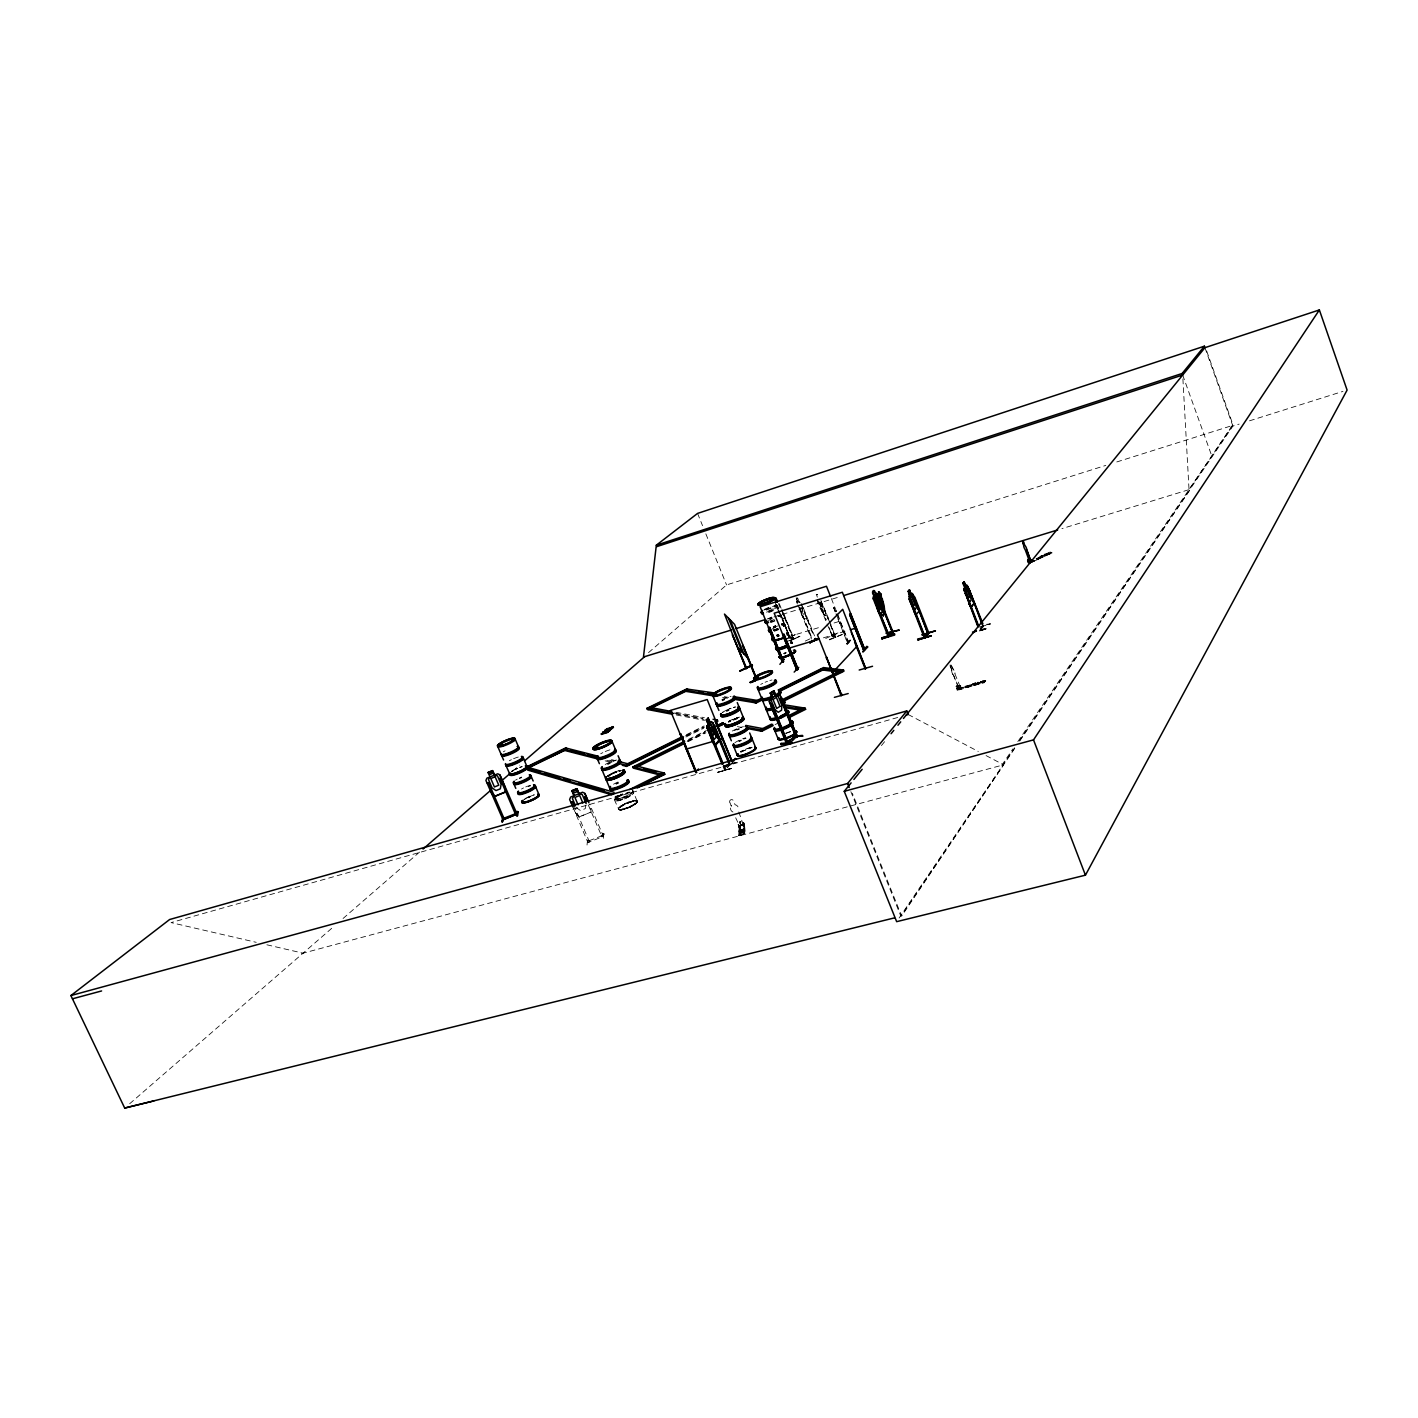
<?xml version="1.0" encoding="UTF-8"?>
<svg xmlns="http://www.w3.org/2000/svg" width="1418" height="1418" viewBox="0 0 1418 1418"><rect width="100%" height="100%" fill="white"/><g stroke="black" fill="none" stroke-linecap="round" stroke-linejoin="round"><path stroke-width="0.75" stroke-dasharray="5 3.75" d="M587.034 845.004L587.566 839.562M956.654 685.833L958.444 686.206L956.033 686.347M575.265 812.709L579.093 816.928L591.04 812.106L590.544 806.541M589.321 841.849C590.65 841.158 585.829 840.785 588.7 840.395M589.197 840.714L601.25 836M781.548 616.369L792.201 642.886M614.331 799.646L618.727 809.359M740.161 822.015L740.745 823.184L740.072 822.103M784.934 624.594L781.495 624.469A8.685 1.631 -21.9 0 1 783.321 626.118M958.214 685.532C959.277 685.142 959.312 689.449 958.32 688.953M579.093 816.928L591.04 812.071M1050.047 552.577L1047.725 552.985M1051.5 552.471L1049.94 551.957M631.843 801.56L622.36 805.211L618.478 809.377M637.391 801.968L636.735 800.656L631.684 801.223M797.696 603.253L796.083 597.722M740.852 822.351L740.09 823.167M740.426 822.156L740.285 823.309M986.467 628.741L978.473 631.347M957.079 685.833L956.902 686.702M958.32 688.581L985.74 680.658L984.376 682.466L957.132 690.424L956.53 688.014L957.079 689.396L985.545 680.551M956.583 685.993L957.699 688.829M585.847 805.335L585.262 808.632L580.511 810.564L576.293 807.64M957.168 690.105L984.641 682.111M957.646 689.804L958.55 688.031L985.528 680.906M731.493 768.432L717.473 772.473L731.511 768.538M717.455 772.42L731.812 768.201L717.792 772.19M956.654 686.418L957.469 686.472M742.872 829.654L740.32 830.204L742.624 829.477M739.682 826.517C741.774 829.317 740.639 845.27 740.533 826.215M744.273 833.624C739.132 835.273 748.917 817.849 739.168 826.694L738.104 824.496L739.15 825.808M738.92 835.716L745.354 833.199L744.379 824.195L738.601 826.924L738.92 835.716L740.834 834.989M744.503 833.536L743.635 822.351L743.847 824.939M972.252 684.238L974.662 683.706L972.287 684.309M980.122 630.585C982.621 625.994 985.138 627.128 982.284 625.196M730.483 764.355L725.041 770.134L725.13 768.077M723.003 766.287L724.545 770.258L729.951 764.444M724.474 770.258L724.527 768.255M821.04 600.771L835.61 637.338L829.636 621.119M831.604 634.909L832.685 635.884L829.424 627.926M831.71 636.026L835.574 637.32M740.072 822.121L740.444 823.131L740.639 821.961M960.181 686.702L954.846 673.674A3.687 1.312 73.9 0 0 952.612 668.676L951.017 664.652M986.077 755.581L1003.59 764.816L901.653 916.099L852.324 793.282M899.136 918.013L1014.632 747.782M1019.595 740.462L1232.898 426.074L1239.137 424.106M1014.739 748.385L900.909 916.294L850.871 791.669M1019.684 741.1L1190.446 489.21L1061.94 528.63M1001.728 765.33L1012.877 748.899M1017.84 741.596L1232.667 425.418L1116.338 462.091M782.896 623.796L785.076 624.93L783.463 626.65A8.721 1.631 -21.9 0 0 781.602 624.789M784.881 624.664L783.392 626.136A8.721 1.631 -21.9 0 0 781.442 624.416M985.475 680.374L984.145 682.749L957.097 689.892M982.603 680.8C979.537 685.745 982.958 679.08 985.35 680.02M978.03 682.111L976.736 684.309L978.03 682.111L980.76 681.331L979.484 683.529L980.76 681.331M618.496 809.359L622.059 809.749A10.139 2.304 -23 0 1 624.629 804.431A10.139 2.304 -23 0 1 637.249 802.109A10.121 2.304 -23 0 1 622.112 809.678A10.086 2.304 -23 0 1 624.647 804.414A10.086 2.304 -23 0 1 637.214 802.092A10.086 2.304 -23 0 1 622.13 809.678A10.121 2.304 -23 0 1 624.629 804.396A10.121 2.304 -23 0 1 637.231 802.074L633.527 805.247L624.133 809.235M975.584 682.802C971.685 687.978 979.005 680.232 972.854 683.582L971.56 685.78L972.854 683.582M956.423 688.155L959.259 687.234L959.826 689.113L961.28 687.251L960.606 685.532L959.809 688.616M958.373 685.621L956.104 686.578M957.079 689.396L961.032 687.056M1041.716 556.476L1042.638 555.572M1042.797 555.891C1036.912 556.919 1047.565 555.005 1041.681 556.051M1042.655 555.732C1037.551 555.909 1043.524 557.948 1039.837 556.583M979.856 630.319L983.188 626.153M980.476 628.121L982.497 625.639M979.962 629.22L982.958 625.498M881.429 745.584L885.559 740.497M847.202 644.18L851.42 639.66L847.308 644.251L846.333 643.737L850.818 639.943M848.141 641.007L847.184 641.149M846.422 643.772L850.552 639.199M724.722 768.538C725.236 762.919 732.805 766.535 728.817 763.558M729.508 763.894L723.889 768.84M728.958 763.806L723.588 765.95M729.526 763.363L730.11 765.029L734.187 760.456M734.613 760.562L730.11 765.029M835.167 611.885L833.749 607.808L834.883 607.453L836.301 611.548M834.741 607.613L833.607 607.95M738.902 826.57L739.824 826.481M743.192 822.511L744.149 833.695L744.751 832.933L739.008 834.741L740.019 835.291L739.948 825.932M743.688 833.589L743.316 824.602M601.126 835.592C605.61 833.873 598.626 835.556 602.012 836.939L588.275 804.892M957.611 685.621L958.302 687.836M648.522 652.635L726.548 584.925L1105.792 465.405M129.694 1103.718L333.07 927.142M343.067 918.474L421.376 850.481M513.015 770.931L519.679 765.135M723.499 765.773L725.307 769.956M792.591 637.887L793.513 637.728M779.262 603.625L793.531 639.199L789.33 638.224L789.347 637.072M602.632 834.812L603.253 836.443L602.473 835.042M620.588 806.381L624.523 804.059A10.139 2.304 -23 0 1 637.107 801.737A10.139 2.304 -23 0 1 621.953 809.341A10.139 2.304 -23 0 1 624.469 804.059M616.688 772.03A10.103 2.18 -23 0 0 607.967 776.355L611.902 774.122M793.07 639.093L781.407 609.917M725.165 769.602L723.978 765.631M525.564 798.618L523.862 799.699A9.447 1.985 -23.4 0 1 534.249 794.931M740.728 751.948L752.036 747.516M730.447 720.628L728.356 721.744A10.015 2.145 -22.3 0 1 739.664 717.313M730.607 721.035L728.515 722.152A9.961 2.145 -22.3 0 1 737.714 718.288L732.964 720.007M611.707 773.696L607.755 776.018A10.156 2.18 -23 0 1 616.546 771.64L614.1 772.597M617.752 795.48L618.248 796.668L624.186 793.708M618.248 796.668L629.149 792.024M775.097 724.598L780.822 721.727M622.715 793.814L618.762 795.782L619.258 796.969M688.634 739.292L706.412 730.5M687.695 740.497L705.473 731.688M687.127 741.419L704.906 732.61M688.173 741.632L705.951 732.822M686.454 734.666L704.09 725.945M685.514 735.853L703.168 727.133M686.915 735.8L704.551 727.079M685.975 736.988L703.629 728.249M787.557 641.237L799.947 636.416L789.755 640.954M789.72 640.776L799.699 636.239M811.433 637.586L811.539 637.568M805.282 641.06L810.458 638.614M805.672 614.987L806.753 619.099L805.725 615.022M785.342 639.199L795.25 634.626L785.377 639.802M587.406 840.909L588.08 842.558L603.412 836.336L589.693 804.325M783.534 614.632L784.828 618.514L781.478 617.716M780.148 615.093L781.637 617.787L779.634 613.639M801.347 614.136L803.563 618.283L799.149 608.606M1044.038 554.668C1048.895 555.572 1040.564 554.917 1046.254 553.658L1048.132 554.225L1046.254 553.658M1036.186 558.798L1050.401 552.311L1036.133 558.958M1036.718 559.064L1051.713 552.222M1037.551 559.171L1052.103 552.878L1030.212 562.928L1052.067 552.896M796.987 603.111L796.916 601.604L797.129 603.058M527.62 797.554L529.853 796.508M775.433 626.49L773.43 627.447A8.721 1.631 -21.9 0 1 775.416 626.437A8.685 1.631 -21.9 0 0 773.413 627.341M837.949 632.924L825.719 638.454M829.37 639.412L842.239 634.484L841.76 633.74M829.565 639.872L842.257 634.52M828.839 619.117L822.05 603.306M825.347 612.115C828.449 623.831 816.219 603.288 817.282 599.637M816.36 594.302L817.335 597.155M817.424 594.745L816.219 594.355L817.583 594.816M818.806 603.589L822.475 604.812M589.48 841.991L574.184 805.903M983.418 626.419L982.851 625.072M603.04 833.323L603.43 838.392L604.245 833.802L603.04 833.323L603.43 838.392M775.947 629.734L778.092 628.901A8.685 1.631 -21.9 0 1 773.891 630.372L775.947 629.734A8.721 1.631 -21.9 0 1 773.891 630.407M778.234 629.273L774.015 630.78M732.769 719.529L739.7 717.295M614.278 773.023L616.741 772.066M740.639 825.311L739.345 822.121L741.047 821.465L742.323 824.656M739.363 822.21L741.047 821.554M743.635 822.351L744.432 825.081L738.902 827.226L738.53 824.337M744.06 823.911L738.548 826.145L743.936 823.645M775.291 602.827L790.003 637.923M587.513 841.069L587.921 842.576L572.766 806.594M832.206 635.76L836.088 637.054M847.84 641.131L848.638 642.283L837.045 612.895M735.215 718.607L737.644 717.88M1249.506 420.827L1342.952 391.386M767.546 618.922L771.782 617.61M773.909 616.972L837.435 597.474M788.497 636.753L821.642 626.738M834.085 622.981L840.307 621.102M793.531 638.898L781.832 609.722M823.415 637.834L848.194 630.39M986.184 624.363L990.384 623.991L982.55 626.295M978.845 627.146L990.349 623.76M980.352 629.734L986.556 628.759L978.455 631.311M980.352 629.822L986.254 628.085M980.547 630.336L986.325 629.007M951.212 665.06L952.807 668.605A3.687 1.312 73.9 0 1 955.058 673.603L954.846 673.674M950.078 665.822L951.832 669.828A3.687 1.312 73.9 0 0 953.676 675.34L958.887 687.943M950.22 666.265L951.832 669.828M951.638 669.881A3.687 1.312 73.9 0 0 953.481 675.393L953.676 675.34M960.606 685.532L957.682 686.241M958.284 688.935L985.74 680.622M723.304 766.305L737.573 762.015L723.34 766.128M729.915 764.905L728.781 763.628M897.7 717.49L171.064 922.604L256.233 942.332M301.626 953.57L1003.59 764.816M624.15 809.253L622.041 809.731A10.121 2.304 -23 0 1 624.647 804.431A10.121 2.304 -23 0 1 637.231 802.109A10.086 2.304 -23 0 1 622.148 809.713A10.086 2.304 -23 0 1 624.647 804.449A10.086 2.304 -23 0 1 637.231 802.145A10.139 2.304 -23 0 1 622.112 809.713A10.121 2.304 -23 0 0 637.231 802.109M782.896 623.814L781.336 624.08A8.721 1.631 -21.9 0 1 783.215 625.799M848.779 642.106L847.521 642.496L836.088 613.71M789.879 637.94L793.991 638.933L782.204 609.811M740.019 835.291L739.008 826.534L739.044 835.681M835.397 637.373L828.856 621.19M1051.819 552.524L1050.667 552.666M724.314 696.663L728.657 697.372M722.595 697.39L729.1 698.471M676.102 712.332L704.338 717.65M674.383 713.006L702.619 718.341M675.872 713.91L704.055 719.263M676.315 714.991L704.516 720.379M737.413 726.619L741.632 727.434M796.774 601.675L800.231 602.42M803.421 618.213L806.895 619.028M781.513 617.84L784.686 618.585M266.885 944.796L303.08 953.18M789.897 637.214L793.141 638.029L789.489 637.409M611.459 759.623L615.749 760.704M609.793 760.172L614.083 761.271M606.815 760.296L613.232 761.945M605.149 760.863L611.566 762.512M826.659 615.908L823.876 614.916L821.908 610.768M832.295 635.034L835.273 636.097L831.852 635.229M908.211 714.512L978.296 751.469M766.482 612.151A8.827 1.578 -21.9 0 0 777.525 606.018L777.826 607.259M575.424 812.603L579.147 816.679M777.418 605.911L777.383 605.876A8.827 1.578 -21.9 0 0 764.231 610.112M781.105 615.199L781.584 616.458M800.78 610.981L804.13 614.738L801.968 607.702M618.443 796.047A10.263 2.304 -23 0 0 615.82 800.39A10.263 2.304 -23 0 0 628.121 796.437A10.263 2.304 -23 0 0 632.836 791.439A10.121 2.269 -23 0 0 632.8 790.712L637.267 801.454M821.04 607.702L824.106 611.637L820.278 600.683M632.818 790.765L632.818 790.836A10.103 2.251 -23 0 1 632.712 791.386M735.676 817.761L739.345 825.489M620.428 794.151L620.924 795.338M953.481 675.393L958.674 688.014M729.791 802.269L731.387 806.186L729.791 802.269A1.985 1.914 -3.7 0 1 730.908 799.77A1.985 1.914 -3.7 0 1 733.478 800.833L735.073 804.75A3.97 3.829 -3.9 0 1 738.14 809.979L738.14 810.05M697.567 513.405L702.548 525.67M705.845 533.842L726.548 584.925M788.887 636.948L790.305 638.047L780.875 614.809M799.238 607.117L811.858 638.827M797.855 604.901L811.433 639.022M778.429 603.572L779.953 607.383M777.259 605.061L778.783 608.854M776.585 604.919L778.127 609.191M778.943 610.857L789.844 638.26M819.32 602.047L822.777 608.287L820.437 602.42M819.125 602.047L826.269 619.967M818.718 601.852L825.914 619.843M829.087 627.819L832.206 636.115L827.066 624.026M817.477 599.654L826.286 622.041M803.457 608.18L814.535 635.92M801.276 603.855L814.109 636.115M801.152 603.926L813.719 636.026M797.625 597.953L799.291 602.225L797.483 598.006M801.259 607.542L802.801 611.424L801.489 611.123L799.929 607.259M796.207 597.669L797.979 601.959M799.628 607.365L812.248 638.915M831.356 598.556L836.443 611.388M837.081 613.515L848.46 642.336L847.361 642.655L835.946 613.852M833.749 607.808L835.308 611.743M820.898 600.824L828.077 619.205M1182.683 375.026L1212.071 456.756M1206.665 350.99L1232.916 424.531L1189.028 489.653L1182.807 377.223M1204.928 347.676L1232.898 426.074M738.831 811.982L743.014 824.053M950.432 666.212L950.113 664.847M744.379 824.195L744.893 833.128M739.345 825.418L739.647 835.45M760.704 684.433A9.997 2.056 -22.1 0 1 762.778 683.334M765.082 682.271A9.997 2.056 -22.1 0 1 767.51 681.331M769.85 680.551A9.997 2.056 -22.1 0 1 771.995 680.002M785.749 733.266A9.908 2.251 -22.1 0 1 790.482 731.564M785.838 733.478A9.979 2.269 -22.1 0 1 790.606 731.759M728.32 721.478A9.944 2.127 -22.3 0 1 739.522 717.083M721.886 699.641A9.997 2.056 -22.3 0 1 731.068 696.327M726.654 711.446A10.156 2.145 -22.3 0 1 729.012 710.365M726.441 710.897A10.156 2.127 -22.3 0 1 728.799 709.815M722.294 700.811A10.156 2.092 -22.3 0 1 724.669 699.73M722.081 700.262A10.156 2.092 -22.3 0 1 724.438 699.18M740.905 752.267A9.961 2.269 -22.3 0 1 750.016 748.385M751.877 747.304A9.908 2.251 -22.3 0 0 740.692 751.682A9.944 2.251 -22.3 0 1 751.894 747.304M737.059 730.004A10.139 2.216 -22.3 0 1 739.505 729.047M734.879 742.748A9.961 2.216 -22.3 0 1 745.691 737.768M738.813 741.135A10.121 2.251 -22.3 0 1 741.171 740.054M743.617 739.097A10.121 2.251 -22.3 0 1 745.992 738.317M734.471 730.554A10.139 2.216 -22.3 0 1 741.649 727.735M732.22 731.068A9.979 2.18 -22.3 0 1 743.457 726.654M733.088 720.309A10.015 2.145 -22.3 0 1 737.856 718.607M739.044 741.685A10.121 2.269 -22.3 0 1 741.384 740.604M732.929 812.018A3.97 3.829 -3.9 0 1 731.369 806.115M783.108 625.604A8.685 1.631 -21.9 0 0 781.212 623.902A8.668 1.613 -21.9 0 1 783.091 625.586M775.221 625.923A8.685 1.631 -21.9 0 0 773.2 626.827A8.668 1.613 -21.9 0 1 777.312 625.09M766.234 609.651A8.827 1.595 -21.9 0 1 777.826 606.691A8.827 1.595 -21.9 0 1 766.677 612.629M766.5 610.201A8.703 1.56 -21.9 0 1 776.709 606.904A8.703 1.56 -21.9 0 1 774.972 609.775M773.164 610.697A8.703 1.56 -21.9 0 1 765.082 613.657M773.909 605.699A8.721 1.56 -21.9 0 1 776.337 606.922A8.721 1.56 -21.9 0 1 766.305 611.566M764.072 609.563A8.721 1.56 -21.9 0 1 772.048 606.213M778.305 616.6A8.703 1.595 -21.9 0 1 780.184 618.283M774.919 621.013A8.703 1.595 -21.9 0 1 770.718 622.537M768.467 620.464A8.703 1.595 -21.9 0 1 772.278 618.638M778.145 616.015A8.827 1.613 -21.9 0 1 780.06 617.716M774.707 620.481A8.827 1.613 -21.9 0 1 770.47 622.041M769.992 618.992A8.827 1.613 -21.9 0 1 772.048 618.071M777.95 615.536A8.827 1.613 -21.9 0 1 779.865 617.22M772.367 620.854A8.827 1.613 -21.9 0 1 770.275 621.545M769.814 618.514A8.827 1.613 -21.9 0 1 771.853 617.592M780.946 614.88A8.703 1.595 -21.9 0 1 779.546 616.706M774.281 619.436A8.703 1.595 -21.9 0 1 770.098 620.96M767.847 618.904A8.703 1.595 -21.9 0 1 771.658 617.078M777.95 628.546A8.721 1.631 -21.9 0 1 773.749 630.088M781.779 625.285A8.685 1.631 -21.9 0 1 783.675 627.004M778.411 629.734A8.685 1.631 -21.9 0 1 774.246 631.258M771.977 629.149A8.685 1.631 -21.9 0 1 775.77 627.305M783.888 653.344A8.632 1.702 -21.9 0 1 785.891 652.422M778.216 629.237A8.721 1.631 -21.9 0 1 774.033 630.762M773.554 627.713A8.721 1.631 -21.9 0 1 777.667 625.976M786.653 632.995A8.809 1.684 -21.9 0 1 787.025 635.051M776.94 636.239A8.809 1.684 -21.9 0 1 778.978 635.317M786.458 632.517A8.809 1.684 -21.9 0 1 786.83 634.573M776.745 635.76A8.809 1.684 -21.9 0 1 778.783 634.839M784.065 653.84A8.685 1.719 -21.9 0 1 786.068 652.918A8.65 1.719 -21.9 0 0 784.101 653.858A8.685 1.719 -21.9 0 1 786.086 652.954M790.393 642.301A8.809 1.719 -21.9 0 1 791.776 643.595M790.198 641.822A8.809 1.719 -21.9 0 1 791.581 643.116M790.517 642.903A8.685 1.702 -21.9 0 1 792.361 643.524M783.941 653.538A8.685 1.719 -21.9 0 1 785.962 652.617M607.95 776.337A10.121 2.18 -23 0 1 616.688 772.012M616.44 771.427A10.121 2.18 -23 0 0 607.702 775.752A10.086 2.162 -23 0 1 620.818 770.187A10.121 2.18 -23 0 0 618.762 770.665M605.202 764.479A10.139 2.127 -22.9 0 1 616.564 760.013M607.578 763.947A10.298 2.162 -22.9 0 1 614.827 761.094M600.683 753.773A10.156 2.092 -22.9 0 1 602.845 752.621M605.22 751.54A10.156 2.092 -22.9 0 1 612.08 749.307M607.808 764.497A10.298 2.18 -22.9 0 1 610.219 763.38M613.551 784.243A10.121 2.216 -23 0 1 618.071 781.992M618.78 796.668A10.121 2.269 -23 0 0 616.192 800.957A10.121 2.269 -23 0 0 628.316 797.058A10.121 2.269 -23 0 0 632.977 792.113A10.103 2.269 -23 0 1 626.791 797.82A10.103 2.269 -23 0 1 615.058 800.603A10.103 2.269 -23 0 1 623.3 794.417A10.121 2.269 -23 0 0 620.924 795.516M616.139 784.243A10.28 2.251 -23 0 1 618.549 783.126M615.908 783.693A10.28 2.251 -23 0 1 618.319 782.576M632.605 790.889A10.263 2.287 -23 0 1 627.873 795.888A10.263 2.287 -23 0 1 615.589 799.841A10.263 2.287 -23 0 1 618.213 795.498M608.109 776.763A10.156 2.18 -23 0 1 609.9 775.628M511.685 771.232A9.394 1.861 -23.3 0 1 522.019 766.535M519.998 767.439A9.465 1.879 -23.3 0 1 522.143 766.73M509.31 760.775A9.465 1.843 -23.2 0 1 511.366 759.711M513.6 758.701A9.465 1.843 -23.2 0 1 519.874 756.627M503.319 751.859A9.447 1.79 -23.2 0 1 505.056 750.831M525.529 798.387A9.377 1.967 -23.4 0 1 534.125 794.736M521.487 789.028A9.412 1.932 -23.3 0 1 523.526 787.947M525.741 786.937A9.412 1.932 -23.3 0 1 531.998 784.898M528.258 786.582A9.572 1.967 -23.3 0 1 530.438 785.873M515.514 780.184A9.43 1.897 -23.3 0 1 517.233 779.12M519.272 778.057A9.43 1.897 -23.3 0 1 521.487 777.046M519.467 778.624A9.572 1.932 -23.3 0 1 521.718 777.596M529.995 796.845A9.412 1.967 -23.4 0 0 527.78 797.855A9.394 1.967 -23.4 0 1 529.995 796.863M513.44 770.417L511.721 771.481A9.465 1.879 -23.3 0 1 513.458 770.399M517.73 768.326L515.496 769.354A9.465 1.879 -23.3 0 1 517.73 768.326M775.291 626.118L773.271 627.057A8.721 1.631 -21.9 0 1 775.291 626.118M744.432 828.484L739.026 831.019L744.432 828.484M744.468 829.388L739.062 831.923L744.468 829.388M744.485 830.168L739.079 832.721L744.485 830.168M744.539 831.072L739.115 833.607L744.539 831.072M744.556 831.657L739.132 834.209L744.556 831.657M620.995 770.382L618.904 770.878A10.156 2.18 -23 0 1 620.96 770.382M779.51 613.71L775.894 604.688L779.475 613.71M730.979 708.291A9.997 2.092 -22.3 0 0 722.471 712.474A10.015 2.109 -22.3 0 1 730.979 708.273M735.428 706.979A9.997 2.092 -22.3 0 0 733.319 707.511A10.015 2.109 -22.3 0 1 735.428 706.979M773.679 629.858A8.685 1.631 -21.9 0 0 777.862 628.334A8.668 1.613 -21.9 0 1 773.679 629.84M787.132 635.619A8.668 1.666 -21.9 0 0 786.76 633.598A8.685 1.666 -21.9 0 1 787.15 635.619M779.226 635.884A8.668 1.666 -21.9 0 0 777.206 636.788A8.685 1.666 -21.9 0 1 779.226 635.884M786.511 634.041A8.685 1.648 -21.9 0 0 787.274 631.985A8.668 1.648 -21.9 0 1 786.511 634.041M778.588 634.325A8.685 1.648 -21.9 0 0 776.585 635.229A8.668 1.648 -21.9 0 1 778.588 634.325M790.269 643.4A8.668 1.684 -21.9 0 0 790.996 641.308A8.685 1.684 -21.9 0 1 790.269 643.4M621.084 770.754A10.121 2.18 -23 0 0 619.01 771.25A10.103 2.18 -23 0 1 621.084 770.772M630.124 792.219A10.103 2.269 -23 0 0 625.728 793.477A10.121 2.269 -23 0 1 630.141 792.219M621.882 809.093A10.086 2.304 -23 0 0 636.966 801.507A10.086 2.304 -23 0 0 624.399 803.829A10.086 2.304 -23 0 0 621.882 809.093M620.783 798.104A10.103 2.251 -23 0 0 632.02 792.272A10.121 2.269 -23 0 1 620.783 798.121A10.121 2.269 -23 0 1 614.242 797.979A10.103 2.251 -23 0 0 620.783 798.104M616.263 796.03A10.103 2.251 -23 0 0 614.987 797.093A10.121 2.269 -23 0 1 616.245 796.03"/><path stroke-width="1.5" d="M502.256 821.057L501.866 822.032L502.858 817.193L502.663 821.713M502.486 821.642L502.982 817.92M794.169 672.097L798.759 667.329M1029.291 560.801L1025.179 549.67A3.12 0.993 65.5 0 1 1023.707 545.203L1022.732 540.683M1028.192 562.591L1027.642 560.784L1030 559.773L1030.443 561.244M584.89 797.04L586.29 796.331L584.89 797.04L586.591 801.028M1029.61 562.804L1034.006 560.89M1029.947 562.875L1029.255 561.032L1031.613 560.039L1032.18 561.528M1028.688 559.95L1029.468 559.383L1028.334 560.447M579.076 793.672L576.984 788.692L571.879 790.748L576.984 788.692M573.971 795.728L571.879 790.748M572.482 801.897L571.064 802.606L572.482 801.897L574.166 806.044M874.126 595.985L878.061 611.14C888.164 626.614 885.364 595.578 877.299 594.585L877.246 606.301L879.249 609.013L880.543 607.648L879.887 603.448L875.438 594.638M903.461 718.465L1204.928 347.676L1204.396 346.187L697.567 513.405L656.321 545.203L643.471 657.013L731.546 629.964M518.119 811.894L517.659 815.669L516.542 815.226M516.967 814.074L503.071 819.852L485.931 780.467L486.888 778.163L497.753 773.803L499.934 774.848L517.109 814.18C514.326 813.312 516.152 811.734 516.967 814.074L502.947 819.746M517.038 815.811L517.109 811.468M516.879 815.988L517.499 812.071M515.124 813.861L504.117 818.168M883.254 615.873L883.804 612.275M503.656 817.885C502.202 818.753 503.124 817.406 504.365 819.303L488.554 782.647L487.278 783.161M504.507 819.25L503.957 817.796M609.155 743.209L610.467 742.784L609.651 743.493M505.145 786.937L505.641 791.988L494.705 796.402L491.177 792.52M501.174 777.684L499.898 778.198L515.709 814.747L515.266 813.188M1028.653 560.234C1027.022 558.089 1030.195 564.807 1027.749 559.561M596.375 747.41L597.74 746.595M597.457 746.683L595.914 747.038M595.135 747.197L596.978 746.347L595.932 747.002M595.72 747.623L594.833 747.818L595.4 746.861M494.581 775.114L492.631 770.559L487.969 772.438L490.132 777.082L488.448 779.492L492.099 787.894L495.981 790.57L500.324 788.816L501.103 784.278L497.47 775.859L494.492 775.291L492.542 770.772L488.182 772.562M931.13 635.76L917.659 639.997L931.218 635.831L917.588 639.057M779.989 695.21L785.147 707.99L785.962 713.289C774.76 726.92 773.714 709.656 769.283 701.697L769.868 699.198L778.358 694.04L775.859 695.777L773.803 690.974M797.164 736.828C798.405 732.557 791.545 744.379 786.423 743.617L769.407 701.68L769.992 699.198M513.724 740.852L512.589 740.568M501.919 744.042L499.366 745.301L500.341 745.053M501.724 743.989L500.483 744.663M502.007 744.096L500.979 744.804M501.458 743.936L499.632 744.716L500.607 744.326M917.712 606.443L919.024 611.318L913.068 594.514L927.886 633.616L928.914 633.031M928.329 631.754C926.06 633.031 929.481 630.673 928.896 633.084L924.82 637.675L924.43 636.292L927.567 632.747M927.833 631.896C930.066 634.006 922.338 640.564 924.252 636.026M880.064 602.207L881.092 599.53L880.543 603.536L882.156 609.297M865.299 667.24L865.618 668.303M891.993 632.694L892.986 632.056L879.089 596.978L878.256 597.51L892.596 632.446M841.618 695.015L826.588 657.527L841.104 695.6M892.17 631.152C895.201 632.198 886.853 637.444 888.217 635.353M772.385 697.851L771.232 700.563L774.884 709.549L778.234 712.279L781.584 710.205L781.814 705.26L778.181 696.291L775.735 695.795M851.119 782.86L844.242 791.315L896.655 921.665L1085.444 875.172L1347.1 390.092L1319.36 309.939L1204.928 347.676M840.484 694.217L841.122 694.058M841.158 695.547L841.016 693.703M889.246 636.115L874.835 601.037L889.263 636.15M791.616 743.085L781.229 744.166M791.439 742.394L791.209 743.475L780.804 744.521L791.811 743.085M781.052 743.475L791.492 742.288M780.804 744.45L781.105 743.351M844.242 791.315L1033.509 739.877L1319.36 309.939M770.523 673.373L769.744 673.993L771.215 673.515M770.949 673.444L769.921 674.029M757.141 677.804L758.222 677.219M755.617 677.999L757.584 676.847L755.652 678.389M756.432 677.715L757.389 676.865M729.791 689.963L730.04 689.573M729.738 690.123L728.763 690.034M728.781 689.644L729.65 689.325L728.781 690.247M671.99 714.176L647.228 709.443L646.785 708.397L686.631 689.006L716.569 693.26L714.335 694.714L715.877 694.182M716.108 694.182L715.665 693.384M714.353 694.43L715.416 694.076M772.243 600.133L772.615 599.247M759.516 604.121L761.306 603.058M761.838 603.199L760.544 603.873M853.884 779.457L862.144 769.3M891.071 733.709L893.819 730.323M897.948 725.254L900.714 721.851M153.871 1100.935L124.695 1108.061L70.9 995.56L847.592 783.498L906.793 710.932L908.211 714.512L906.226 715.08M656.321 545.203L1182.133 373.483L1204.396 346.187M968.618 603.235L970.958 607.223L973.9 603.501L972.642 598.609L966.899 585.226L963.779 588.895M970.958 607.223L973.989 603.625L972.482 598.662M610.201 742.766L610.165 743.067M965.977 593.061L965.144 593.628L965.977 593.061L978.704 626.1M982.107 624.487L969.026 589.126L982.94 623.92M595.294 747.321L596.304 747.251M928.028 632.605L923.738 636.54M911.065 601.037L910.232 601.587L911.065 601.037L925.28 637.267L924.27 637.816L909.186 598.91M595.879 746.949L594.94 747.658L596.109 746.772M977.871 626.685L963.708 588.771C966.243 586.644 965.8 599.725 969.947 601.64L971.153 600.204L970.391 595.79L964.116 581.912M923.827 636.469L924.678 635.938M922.214 634.75L935.455 630.833L921.984 634.874M964.807 587.85L962.787 583.206L964.098 581.717L966.03 586.449M962.893 583.312L964.258 581.859M848.194 693.544L834.387 697.355M872.549 666.265L859.184 670.023M854.575 642L865.157 668.764M865.76 668.587L842.7 609.297L817.477 634.874L841.583 695.458L840.555 694.235L841.707 693.898M797.093 735.322L795.941 736.048M785.98 742.093L787.415 741.419L787.983 742.908L772.066 703.895L770.718 704.551L772.066 703.895M787.451 741.437L786.21 742.199M911.1 594.603L915.603 603.66L916.312 607.967L915.053 609.368C911.827 608.038 905.783 583.56 909.984 595.932L909.044 598.963L915.851 614.863L919.077 611.176M746.081 668.658L724.474 614.065L734.559 624.345L755.865 676.847M745.425 667.258L746.24 668.658L732.379 634.785L746.701 668.41M866.894 646.448L862.924 651.872L867.869 646.945L866.859 646.448L862.942 651.66M863.296 648.54C865.494 648.416 862.764 647.671 863.686 649.869M894.687 635.034L881.819 638.827L894.634 634.076L881.766 637.887L881.836 638.862M899.101 630.212L886.002 633.279L899.047 630M928.843 633.066L914.752 597.013L913.919 597.563L927.975 633.633M889.458 634.147L891.638 631.772M892.082 631.648L888.377 635.353M889.83 635.069L892.383 632.215M912.199 593.522L911.1 594.408M909.186 593.504L909.434 591.129L908.619 592.015M907.981 591.412L909.505 589.888L911.242 594.355L909.363 589.941M832.526 672.611L857.252 646.005M908.087 591.519L909.505 589.888M827.066 657.385L826.162 657.97M851.154 632.056L865.707 668.622M732.592 761.377L735.286 758.4L735.96 759.073M879.958 614.207L883.308 610.768L877.299 594.585L878.806 596.109L878.681 591.785L878.274 604.068L879.532 608.375L881.606 610.254L882.173 600.346L880.738 593.858L878.54 591.82M877.955 610.52L879.993 614.384L883.396 610.874L882.138 606.124M796.172 668.569L796.579 669.845L798.139 669.261L783.924 634.254L782.63 634.75L796.81 669.828L797.997 669.438L783.924 634.254M850.782 614.1L849.754 614.313L850.782 614.1L864.803 649.692L842.345 592.245L774.175 613.196L796.827 669.792M797.288 668.232L797.997 669.296M717.898 735.623L719.298 740.958L715.026 745.389L712.297 741.277L706.979 725.963L707.901 725.041L718.997 739.806L715.168 745.336L719.458 740.923L712.775 722.719L729.136 762.795M695.759 771.162L696.734 772.243M695.884 771.073L695.795 771.126M874.162 595.844L873.293 598.892L888.271 636.771L888.005 635.122M891.851 630.975L892.436 632.552L877.582 594.514L876.519 593.415L875.562 594.408M876.519 593.415L873.187 596.96L873.222 598.875M783.587 661.532L769.673 627.341L768.396 627.837L782.541 661.834M782.949 660.469L781.584 660.894L782.86 660.363M779.9 664.333L784.119 659.051L783.729 659.849M883.396 615.82L878.114 611.034L877.582 594.514M709.514 730.483L708.521 731.139L709.514 730.483L723.18 763.682M729.632 762.281L714.495 725.467L713.502 726.105L728.639 762.937M713.502 726.105L714.495 725.467M716.125 723.623L716.959 723.251L716.125 723.623L731.493 761.005M711.517 721.78L710.241 723.074L708.096 718.075L715.346 732.751L716.019 737.52L714.3 739.274L708.114 727.381C709.78 723.676 702.92 713.679 708.521 724.793L707.281 726.034L711.481 721.585L712.74 722.843M706.377 720.025L708.256 718.04M706.536 719.972L708.256 718.252M695.866 772.686L680.091 733.957M696.539 772.456L680.711 733.78L696.344 772.562M769.673 627.341L783.445 661.71M601.161 733.691L608.162 732.167L601.462 734.4L604.812 731.918L601.462 734.4M609.244 730.217L606.089 731.564L609.545 730.908M604.706 730.483L611.388 728.267L611.264 729.348L604.706 730.483L613.196 726.619L613.055 727.718L609.616 728.356L613.196 726.619M605.114 732.627L603.022 732.007L609.687 729.809M606.567 728.817L608.641 729.419L606.567 728.817L613.48 727.328M603.324 732.716L609.97 730.518M605.007 731.192L608.641 729.419M606.851 729.526L609.474 729.047M423.043 849.045L491.355 789.737M501.352 781.052L509.682 773.82L506.102 765.826M524.678 760.792L644.694 656.605M757.513 677.609L757.141 677.201M924.944 637.604L910.604 601.179M714.619 693.916L715.682 693.349M714.424 694.501L715.93 693.703M716.48 693.969L714.637 694.554M70.9 995.56L169.628 919.52L906.793 710.932M815.279 639.997L815.704 638.596M816.148 639.855L815.403 638.508M772.278 599.796L773.2 599.424M772.934 599.637L772.544 599.974M786.033 742.093L787.132 743.457L771.073 704.498M795.498 736.102L796.703 735.339M795.675 735.96L796.242 737.378M797.465 736.846L781.424 697.922L780.449 698.542L796.065 737.52M501.352 744.61L500.394 744.946M503.744 818.009L504.347 819.338M815.102 638.88L815.261 639.979M802.659 736.19L791.971 736.456L802.783 735.995M795.658 736.509L787.22 741.862L796.03 736.474M757.939 677.485L756.928 677.91M728.923 690.105L729.951 689.786M777.702 718.642L786.228 713.378L785.395 707.919M780.449 698.542L781.797 697.886M770.098 699.322L772.509 697.851L770.258 692.959L772.314 697.762M770.258 692.959L773.962 690.726L775.806 695.564M770.435 693.048L773.909 690.974M512.465 741.171L513.493 740.799M786.972 743.511L786.494 742.039M788 742.837L787.061 741.454M641.982 784.828L664.812 774.246L664.315 773.058L635.353 765.685L635.831 766.837L683.192 743.369M637.072 788.071L664.812 774.246M771.552 724.155L760.119 729.88L760.597 731.05M788.692 715.594L803.953 707.99L805.601 709.337L805.14 708.167L784.703 704.87M747.481 727.469L761.271 730.093L772.704 724.368M789.879 715.806L805.14 708.167M762.494 730.093L772.03 725.342M791.084 715.806L804.414 709.142M745.833 728.232L761.75 731.263L773.182 725.555M790.34 716.976L805.601 709.337M629.627 789.56L663.269 772.792L663.748 773.98M632.623 788.869L664.315 773.058M735.623 699.535L756.237 702.938L762.104 700.031M779.705 691.328L822.741 670.023L822.298 668.924L779.262 690.212M632.783 766.961L660.628 774.104L661.125 775.291L633.261 768.113L632.783 766.961L684.699 741.26M716.267 725.608L723.269 722.879L723.729 724.013L717.792 726.955M636.327 765.95L683.742 742.447M717.331 725.821L723.269 722.879M718.713 725.768L723.729 724.013M636.824 767.085L684.22 743.599M782.435 699.623L839.899 671.104L840.36 672.238L782.878 700.776M783.551 699.818L843.515 670.04L843.958 671.175L784.012 700.953M680.569 737.573L627.642 763.735L629.096 765.117L628.617 763.983L617.894 761.253M619.648 763.593L626.065 765.241L683.547 736.828M714.885 721.319L717.366 720.096L717.827 721.213L715.346 722.436M762.512 697.78L754.695 701.644L755.156 702.761L762.973 698.897M778.145 690.034L823.557 667.594L843.515 670.04M628.121 764.869L682.997 737.732M733 698.081L755.776 701.821L761.661 698.914M622.272 765.277L626.543 766.376L682.058 738.92M778.606 691.151L821.607 669.881L841.53 672.38L841.087 671.246L821.164 668.782L821.607 669.881M526.131 767.156L565.587 747.942L598.591 756.343M526.929 767.386L566.438 748.155L566.881 749.218L529.357 767.492M530.527 766.287L566.881 749.218M653.202 706.536L685.071 691.027M650.029 708.699L686.099 691.133M816.591 638.969L809.607 642.106L810.139 642.868M809.908 642.726L818.576 638.72L809.855 642.638M797.27 736.757L780.077 695.068L778.252 694.058L780.095 695.192M1026.809 549.918L1030.744 560.925L1026.809 549.918A3.12 0.993 65.5 0 0 1024.86 545.381L1022.732 540.825M1029.433 562.06L1028.475 559.561M1028.794 562.68L1033.935 560.73M777.206 602.083C771.693 591.306 780.538 603.926 775.947 601.799L774.352 597.527L776.089 601.746M1023.707 545.203L1022.591 541.658M1023.849 542.208L1023.14 541.233M596.783 747.321L595.117 747.676M752.32 664.918L739.877 671.015L752.32 664.936M750.14 682.253L755.741 679.878L750.157 682.288L755.174 680.959M750.37 682.802L755.971 680.427M742.5 645.474L755.422 677.042M518.137 811.929L517.021 811.486M505.464 791.847L494.705 796.367L491.319 792.449M731.812 760.722L716.32 723.428M502.646 818.452L503.23 819.781M759.818 603.82L760.597 603.767M783.144 661.834L782.665 660.558M656.889 546.586L1182.683 375.026L1182.133 373.483M735.782 628.67L765.436 619.56M843.799 595.525L1057.704 529.924M880.738 593.858L881.003 597.971L882.581 599.282M908.991 596.801L912.022 593.398L913.192 594.585M773.98 641.149L784.349 638.011M966.012 586.237L966.739 585.262L967.909 586.485L981.788 622.289M963.708 588.771L964.098 590.881M879.993 614.384L877.848 610.484M788.319 648.38L819.285 639.075M850.268 629.769L856.454 627.926M913.653 610.945L915.993 614.827M782.204 662.082L783.445 661.586M815.244 638.561L815.74 640.085L814.765 638.738M796.313 668.516L797.625 667.984M881.783 637.976L894.634 634.165M863.757 650.011L849.612 614.455L863.544 650.047L865.104 649.426M972.783 632.8L976.417 630.886M972.482 632.127L976.417 630.975M707.015 728.32L707.192 725.892L707.174 728.303L722.187 764.337M712.332 741.277L715.168 745.336M686.365 749.094L712.97 741.437M719.121 739.682L723.215 738.494M698.312 769.761L698.347 768.946M731.777 760.757L707.21 699.553L670.342 710.436L696.043 772.456M72.46 998.804L101.6 990.952M755.936 678.336L757.602 677.361M715.948 693.26L716.303 693.526M124.695 1108.061L894.457 917.889M774.529 714.619L777.844 718.412M791.935 736.474L802.446 735.393M609.616 728.356L611.388 728.267M609.917 729.065L611.672 728.976M606.089 731.564L607.861 731.475M603.022 732.007L604.812 731.918M606.39 732.273L608.162 732.167M733.23 696.557L757.141 700.421L757.602 701.538L753.242 700.829M1031.613 560.039L1031.932 561.209L1029.698 562.237L1027.642 560.784M1029.557 560.766L1030.904 560.854M698.879 691.966L703.222 692.675M707.582 693.384L711.925 694.093M795.87 707.759L800.142 708.451M713.467 694.891L685.266 690.282L685.692 691.328L713.91 695.972M784.349 706.465L801.4 709.248L801.879 710.418L786.937 707.954M671.76 711.517L650.047 707.44L650.472 708.486M713.024 719.28L717.366 720.096M745.797 725.413L762.689 728.586L763.168 729.756M667.86 711.765L672.203 712.58M646.785 708.397L673.71 713.502M774.228 597.581L775.699 597.935M774.813 598.467L775.362 599.814M571.17 750.317L584.039 753.596M588.328 754.695L594.78 756.343M643.807 768.875L655.772 771.924M598.254 758.116L564.027 749.324L564.47 750.388L598.715 759.215M614.083 792.308L527.39 767.156L527.851 768.219M529.96 768.84L540.542 771.924M544.778 773.164L559.578 777.472M563.815 778.695L570.16 780.556M578.615 783.02L603.997 790.411M527.071 768.964L613.533 794.257M527.531 770.027L611.92 794.807M878.611 592.033L880.667 593.929M876.377 593.451L877.547 594.603M739.877 671.015L752.479 665.467M738.193 647.831L748.651 659.069M878.717 597.421L877.99 596.872L879.639 602.721M968.795 603.111L970.94 607.028M499.81 774.937L504.985 786.972M515.071 738.813L518.492 746.843M523.49 758.47L526.929 766.464M531.378 776.887L533.168 780.999M535.649 786.795L539.053 794.754M497.612 746.169L501.05 754.199M501.777 755.865L503.585 760.013M514.007 784.243L515.798 788.373M586.148 803.669L582.231 794.488L578.987 793.867L576.878 788.94M582.816 802.872L579.678 795.516L574.928 797.43L578.048 804.786M572.128 790.854L574.219 795.835L572.376 798.458L575.495 805.814M573.014 807.019L569.611 799.522L570.674 797.022L582.568 792.237L584.925 793.389L588.931 802.818M565.587 747.942L566.03 749.005M584.783 793.477L587.974 801.01M597.492 759.215L599.406 763.664M602.047 769.939L605.663 778.553M606.018 779.386L609.651 787.965M626.065 765.241L626.543 766.376M611.814 740.834L615.447 749.466M618.088 755.741L619.95 760.225M648.132 709.62L647.707 708.575L687.57 689.166L687.996 690.212M709.035 730.625L722.684 764.196M686.631 689.006L687.056 690.052M712.775 695.582L716.303 704.161M717.047 705.951L718.891 710.4M729.508 736.35L731.351 740.763M733.886 746.967L737.36 755.493M722.187 722.684L722.666 723.818M737.271 702.601L739.079 707.05M739.824 708.823L743.316 717.384M749.679 732.964L751.469 737.395M752.214 739.168L755.688 747.676M742.943 645.279L755.67 676.652M730.075 619.772L743.989 654.07M758.098 689.573L761.714 698.489M762.459 700.262L765.915 708.84M766.252 709.674L769.726 718.235M774.795 730.642L778.234 739.186M728.338 618L742.199 652.138M755.776 701.821L756.237 702.938M761.271 730.093L761.75 731.263M780.804 698.489L796.544 737.413M771.711 703.931L787.522 742.943M847.592 783.498L849.222 787.593M782.364 661.922L760.137 606.78L826.481 586.272L830.558 596.517M823.557 667.594L824 668.711M864.555 667.453L865.14 668.853M875.58 594.585C875.048 586.697 869.908 591.944 874.268 595.95M965.498 593.22L978.349 626.543M1033.509 739.877L1085.444 875.172M883.13 601.409L883.662 612.31M775.043 679.701A10.015 2.056 -22.1 0 1 766.837 685.993A10.015 2.056 -22.1 0 1 757.868 686.454M779.74 690.956A10.139 2.145 -22.1 0 1 775.043 695.813M772.686 696.894A10.139 2.145 -22.1 0 1 763.841 699.482A10.139 2.145 -22.1 0 1 762.335 697.78M776.479 681.774A10.015 2.074 -22.1 0 1 766.358 688.262A10.015 2.074 -22.1 0 1 758.595 688.244M779.368 690.389A9.997 2.109 -22.1 0 1 774.742 695.174M772.402 696.238A9.997 2.109 -22.1 0 1 763.682 698.79A9.997 2.109 -22.1 0 1 762.21 697.124M778.801 692.179A9.997 2.109 -22.1 0 1 777.543 695.866M770.701 699.003A9.997 2.109 -22.1 0 1 762.37 699.712M783.445 700.527A9.979 2.145 -22.1 0 1 783.693 702.176M771.729 708.131A9.979 2.145 -22.1 0 1 766.34 707.227M778.659 691.488A10.139 2.145 -22.1 0 1 777.365 695.228M770.435 698.418A10.139 2.145 -22.1 0 1 761.998 699.127M775.416 680.268A10.156 2.092 -22.1 0 1 767.103 686.649A10.156 2.092 -22.1 0 1 758.01 687.11M783.711 701.112A10.015 2.145 -22.1 0 1 782.842 703.753M771.959 708.752A10.015 2.145 -22.1 0 1 766.535 707.848M774.334 680.817A10.156 2.092 -22.1 0 1 769.744 686.17A10.156 2.092 -22.1 0 1 757.655 688.439M783.569 700.74A10.015 2.145 -22.1 0 1 783.835 702.406M771.8 708.38A10.015 2.145 -22.1 0 1 766.394 707.476M787.344 710.117A9.997 2.18 -22.1 0 1 780.432 716.055M775.628 717.792A9.997 2.18 -22.1 0 1 770.204 716.834M792.006 721.301A10.121 2.251 -22.1 0 1 783.799 727.895A10.121 2.251 -22.1 0 1 774.653 728.108M788.071 711.907A9.979 2.198 -22.1 0 1 779.953 718.341A9.979 2.198 -22.1 0 1 770.931 718.625M790.34 720.716A9.979 2.233 -22.1 0 1 790.287 723.818A9.979 2.233 -22.1 0 1 778.5 728.834A9.979 2.233 -22.1 0 1 774.529 727.452M792.361 722.524A9.979 2.233 -22.1 0 1 785.483 728.533A9.979 2.233 -22.1 0 1 774.689 730.057M794.399 730.784A9.944 2.269 -22.1 0 1 794.364 733.921A9.944 2.269 -22.1 0 1 782.612 738.938A9.944 2.269 -22.1 0 1 778.624 737.52M792.219 721.851A10.121 2.269 -22.1 0 1 792.52 723.605M791.368 724.598A10.121 2.269 -22.1 0 1 779.28 729.969A10.121 2.269 -22.1 0 1 774.866 728.657M787.929 711.216A10.121 2.216 -22.1 0 1 788.213 712.935M787.061 713.928A10.121 2.216 -22.1 0 1 774.937 719.298A10.121 2.216 -22.1 0 1 770.559 718.04M787.717 710.666A10.121 2.216 -22.1 0 1 787.983 712.385M786.83 713.378A10.121 2.216 -22.1 0 1 778.234 717.668M775.841 718.447A10.121 2.216 -22.1 0 1 770.346 717.49M795.977 731.404A9.979 2.269 -22.1 0 1 787.894 737.963A9.979 2.269 -22.1 0 1 778.837 738.122M784.083 702.105A9.979 2.145 -22.1 0 1 783.197 704.746M772.367 709.727A9.979 2.145 -22.1 0 1 766.411 709.62M783.888 701.52A10.015 2.145 -22.1 0 1 783.002 704.161M772.119 709.16A10.015 2.145 -22.1 0 1 766.145 709.053M796.544 731.369A9.979 2.269 -22.1 0 1 786.529 738.051A9.979 2.269 -22.1 0 1 778.677 737.75M794.523 730.997A9.979 2.269 -22.1 0 1 795.817 731.032M734.063 696.061A10.015 2.056 -22.3 0 1 725.644 702.442A10.015 2.056 -22.3 0 1 716.888 702.796M737.537 707.263A10.156 2.127 -22.3 0 1 732.716 712.793A10.156 2.127 -22.3 0 1 720.787 714.938M733.549 697.833A10.015 2.074 -22.3 0 1 728.781 703.222A10.015 2.074 -22.3 0 1 717.029 705.384M739.15 708.521A10.015 2.109 -22.3 0 1 730.766 714.956A10.015 2.109 -22.3 0 1 722.01 715.239M742.536 716.852A9.979 2.145 -22.3 0 1 734.187 723.322A9.979 2.145 -22.3 0 1 725.431 723.552M737.75 707.812A10.156 2.145 -22.3 0 1 732.946 713.343A10.156 2.145 -22.3 0 1 721.018 715.487M734.435 696.61A10.156 2.092 -22.3 0 1 725.892 703.098A10.156 2.092 -22.3 0 1 717.029 703.452M733.407 697.16A10.156 2.092 -22.3 0 1 728.551 702.619A10.156 2.092 -22.3 0 1 716.639 704.817M742.819 717.437A10.015 2.145 -22.3 0 1 735.641 723.428A10.015 2.145 -22.3 0 1 725.041 724.988M742.66 717.065A10.015 2.145 -22.3 0 1 734.276 723.552A10.015 2.145 -22.3 0 1 725.484 723.8M745.212 726.388A9.997 2.18 -22.3 0 1 744.929 729.526A9.997 2.18 -22.3 0 1 733.106 734.559A9.997 2.18 -22.3 0 1 729.348 733.141M751.168 737.608A10.121 2.251 -22.3 0 1 742.748 744.273A10.121 2.251 -22.3 0 1 733.833 744.397M747.197 728.214A9.997 2.198 -22.3 0 1 738.867 734.737A9.997 2.198 -22.3 0 1 730.075 734.932M750.813 737.041A9.979 2.233 -22.3 0 1 742.5 743.617A9.979 2.233 -22.3 0 1 733.691 743.759M750.282 738.778A9.979 2.233 -22.3 0 1 745.62 744.397A9.979 2.233 -22.3 0 1 733.833 746.364M754.89 747.109A9.961 2.269 -22.3 0 1 746.63 753.72A9.961 2.269 -22.3 0 1 737.839 753.791M751.398 738.14A10.121 2.269 -22.3 0 1 742.979 744.822A10.121 2.269 -22.3 0 1 734.045 744.946M747.056 727.54A10.139 2.216 -22.3 0 1 738.601 734.152A10.139 2.216 -22.3 0 1 729.703 734.347M746.843 726.991A10.139 2.216 -22.3 0 1 738.388 733.602A10.139 2.216 -22.3 0 1 729.472 733.797M755.174 747.694A9.997 2.269 -22.3 0 1 746.878 754.341A9.997 2.269 -22.3 0 1 738.051 754.411M741.72 717.809A10.015 2.145 -22.3 0 1 737.005 723.322A10.015 2.145 -22.3 0 1 725.218 725.396M755.014 747.321A9.997 2.269 -22.3 0 1 746.719 753.968A9.997 2.269 -22.3 0 1 737.892 754.039M762.919 612.363A8.703 1.56 -21.9 0 1 762.636 610.431M768.379 622.059A8.827 1.613 -21.9 0 1 766.518 620.357M768.574 622.555A8.827 1.613 -21.9 0 1 766.713 620.836M763.54 613.941A8.685 1.56 -21.9 0 1 762.264 612.771M766.695 621.758A8.685 1.595 -21.9 0 1 765.401 620.57M767.333 623.335A8.685 1.595 -21.9 0 1 766.039 622.13M763.221 613.462A8.827 1.595 -21.9 0 1 761.927 612.275M763.026 612.966A8.827 1.578 -21.9 0 1 761.732 611.796M769.159 629.929A8.703 1.631 -21.9 0 0 770.47 631.152A8.703 1.631 -21.9 0 1 769.176 629.964A8.668 1.613 -21.9 0 0 770.506 631.17M787.309 645.793A8.809 1.719 -21.9 0 1 778.305 648.93A8.809 1.719 -21.9 0 1 776.213 647.725M787.681 646.803A8.685 1.702 -21.9 0 1 778.801 649.905A8.685 1.702 -21.9 0 1 776.745 648.717M793.424 650.171A8.668 1.719 -21.9 0 1 793.371 652.546A8.668 1.719 -21.9 0 1 783.144 656.871A8.668 1.719 -21.9 0 1 779.687 655.985M787.504 646.271A8.809 1.719 -21.9 0 1 778.5 649.409A8.809 1.719 -21.9 0 1 776.408 648.203M794.754 650.632A8.685 1.719 -21.9 0 1 792.042 653.982A8.685 1.719 -21.9 0 1 781.69 657.757A8.685 1.719 -21.9 0 1 780.857 655.701A8.685 1.719 -21.9 0 0 781.69 657.722A8.685 1.719 -21.9 0 0 792.042 653.999A8.685 1.719 -21.9 0 0 794.789 650.649A8.685 1.719 -21.9 0 1 792.042 653.999A8.685 1.719 -21.9 0 1 781.69 657.722A8.685 1.719 -21.9 0 1 780.857 655.701M779.546 638.685A8.809 1.684 -21.9 0 1 775.557 639.89M773.998 640.174A8.809 1.684 -21.9 0 1 772.668 638.898M770.612 631.559A8.721 1.631 -21.9 0 1 769.318 630.319M773.803 639.695A8.809 1.684 -21.9 0 1 771.977 639.057M770.86 632.02A8.65 1.613 -21.9 0 1 769.088 631.435M794.647 650.33A8.685 1.719 -21.9 0 1 787.61 655.665A8.685 1.719 -21.9 0 1 779.74 656.197M614.898 749.112A10.156 2.092 -22.9 0 1 605.734 755.847A10.156 2.092 -22.9 0 1 597.563 755.918M618.62 760.349A10.298 2.162 -22.9 0 1 617.663 763.735A10.298 2.162 -22.9 0 1 605.468 768.91A10.298 2.162 -22.9 0 1 602.242 767.298M614.49 750.866A10.156 2.109 -22.9 0 1 608.942 756.627A10.156 2.109 -22.9 0 1 597.598 758.577M619.4 759.853A10.156 2.145 -22.9 0 1 610.289 766.642A10.156 2.145 -22.9 0 1 602.101 766.642M619.01 761.572A10.156 2.145 -22.9 0 1 613.48 767.404A10.156 2.145 -22.9 0 1 602.136 769.3M618.851 760.899A10.298 2.18 -22.9 0 1 613.25 766.801A10.298 2.18 -22.9 0 1 601.746 768.733M614.349 750.175A10.298 2.127 -22.9 0 1 613.374 753.525A10.298 2.127 -22.9 0 1 601.161 758.701A10.298 2.127 -22.9 0 1 597.953 757.123M615.27 749.679A10.298 2.127 -22.9 0 1 606 756.521A10.298 2.127 -22.9 0 1 597.722 756.574M622.626 770.151A10.156 2.18 -23 0 1 621.722 773.554A10.156 2.18 -23 0 1 609.687 778.677A10.156 2.18 -23 0 1 606.479 777.029M627.731 779.652A10.139 2.216 -23 0 1 618.673 786.529A10.139 2.216 -23 0 1 610.449 786.423M627.323 781.353A10.139 2.233 -23 0 1 621.864 787.291A10.139 2.233 -23 0 1 610.502 789.099M626.933 780.13A10.28 2.251 -23 0 1 626.029 783.605A10.28 2.251 -23 0 1 613.87 788.798A10.28 2.251 -23 0 1 610.609 787.079M627.164 780.68A10.28 2.251 -23 0 1 621.633 786.689A10.28 2.251 -23 0 1 610.112 788.532M622.963 770.949A10.156 2.18 -23 0 1 617.45 776.834A10.156 2.18 -23 0 1 606.089 778.695M517.8 748.119A9.465 1.808 -23.2 0 1 512.093 753.454A9.465 1.808 -23.2 0 1 501.972 755.28M521.363 756.414A9.465 1.843 -23.2 0 1 515.673 761.785A9.465 1.843 -23.2 0 1 505.535 763.575M522.072 758.081A9.465 1.843 -23.2 0 1 516.4 763.469A9.465 1.843 -23.2 0 1 506.261 765.241M525.387 765.844A9.43 1.861 -23.3 0 1 519.75 771.268A9.43 1.861 -23.3 0 1 509.611 773.005M522.941 757.496A9.589 1.861 -23.2 0 1 516.17 762.902A9.589 1.861 -23.2 0 1 505.712 765.312M522.71 756.999A9.589 1.861 -23.2 0 1 515.957 762.388A9.589 1.861 -23.2 0 1 505.482 764.798M518.439 747.02A9.607 1.826 -23.2 0 1 511.65 752.373A9.607 1.826 -23.2 0 1 501.192 754.819M517.091 746.453A9.465 1.79 -23.2 0 1 511.366 751.788A9.465 1.79 -23.2 0 1 501.245 753.614M525.511 766.039A9.465 1.879 -23.3 0 1 519.839 771.481A9.465 1.879 -23.3 0 1 509.682 773.235M518.669 747.534A9.607 1.826 -23.2 0 1 511.863 752.887A9.607 1.826 -23.2 0 1 501.405 755.333M526.698 766.553A9.465 1.879 -23.3 0 1 518.899 772.42A9.465 1.879 -23.3 0 1 509.877 773.679M529.251 774.777A9.447 1.897 -23.3 0 1 527.957 777.95A9.447 1.897 -23.3 0 1 516.772 782.701A9.447 1.897 -23.3 0 1 514.22 781.158M533.842 785.217A9.572 1.967 -23.3 0 1 532.565 788.461A9.572 1.967 -23.3 0 1 521.221 793.282A9.572 1.967 -23.3 0 1 518.616 791.669M530.952 776.532A9.447 1.914 -23.3 0 1 523.207 782.435A9.447 1.914 -23.3 0 1 514.185 783.64M533.505 784.686A9.447 1.95 -23.3 0 1 532.229 787.894A9.447 1.95 -23.3 0 1 521.062 792.644A9.447 1.95 -23.3 0 1 518.474 791.067M535.206 786.441A9.43 1.95 -23.3 0 1 527.478 792.378A9.43 1.95 -23.3 0 1 518.439 793.548M537.635 794.275A9.447 1.985 -23.4 0 1 536.376 797.536A9.447 1.985 -23.4 0 1 525.192 802.287A9.447 1.985 -23.4 0 1 522.604 800.656M534.072 785.714A9.572 1.967 -23.3 0 1 528.382 791.333A9.572 1.967 -23.3 0 1 518.084 793.016M529.588 775.309A9.572 1.932 -23.3 0 1 528.294 778.517A9.572 1.932 -23.3 0 1 516.95 783.321A9.572 1.932 -23.3 0 1 514.362 781.761M527.017 767.386A9.43 1.879 -23.3 0 1 518.119 773.696A9.43 1.879 -23.3 0 1 511.012 773.679M526.822 766.837A9.465 1.879 -23.3 0 1 517.889 773.182A9.465 1.879 -23.3 0 1 510.746 773.147M537.776 794.629A9.447 1.985 -23.4 0 1 536.536 797.891A9.447 1.985 -23.4 0 1 525.351 802.641A9.447 1.985 -23.4 0 1 522.746 801.01M529.818 775.806A9.572 1.932 -23.3 0 1 524.111 781.371A9.572 1.932 -23.3 0 1 513.812 783.091M538.486 794.169A9.394 1.967 -23.4 0 1 529.676 800.585A9.394 1.967 -23.4 0 1 522.551 800.408M537.741 794.647A9.394 1.967 -23.4 0 1 536.5 797.891A9.394 1.967 -23.4 0 1 525.369 802.623A9.394 1.967 -23.4 0 1 522.799 800.993M969.735 596.553L968.529 597.971L965.25 589.427L966.456 588.009L969.735 596.553M964.772 584.446L963.992 585.35L964.187 582.922L964.772 584.446M914.929 604.405L913.671 605.805L910.409 597.474L911.685 596.092L914.929 604.405M879.195 604.174L877.884 605.539L874.693 597.439L876.005 596.074L879.195 604.174M873.789 591.253L873.506 593.575L873.789 591.253M714.442 733.691L712.722 735.428L709.035 726.441L710.737 724.722L714.442 733.691M708.131 719.405L707.015 720.521L707.688 722.116L708.787 721.018L708.131 719.405M780.024 706.359L776.674 708.451L773.04 699.464L776.39 697.39L780.024 706.359M773.519 692.144L771.357 693.473L772.012 695.086L774.175 693.756L773.519 692.144M576.382 790.092L573.315 791.333L574.024 792.981L577.091 791.74L576.382 790.092M492.081 771.835L489.281 772.97L489.937 774.476L492.737 773.342L492.081 771.835M495.13 776.798L490.788 778.553L494.421 786.955L498.781 785.217L495.13 776.798M881.447 606.975L879.39 605.078L879.018 597.439L881.074 599.335L881.447 606.975M880.472 594.231L879.16 593.008L880.543 595.595L880.472 594.231M757.496 678.797A10.032 2.021 -22.1 0 0 772.225 671.565A10.032 2.021 -22.1 0 0 759.091 674.419A10.032 2.021 -22.1 0 0 757.496 678.797M757.868 679.683A9.997 2.021 -22.1 0 0 772.544 672.451A9.997 2.021 -22.1 0 0 759.463 675.305A9.997 2.021 -22.1 0 0 757.868 679.683M757.62 679.116A10.032 2.038 -22.1 0 0 772.349 671.884A10.032 2.038 -22.1 0 0 759.215 674.738A10.032 2.038 -22.1 0 0 757.62 679.116M716.285 695.245A10.05 2.021 -22.3 0 0 731.121 687.96A10.05 2.021 -22.3 0 0 718.164 690.761A10.05 2.021 -22.3 0 0 716.285 695.245M716.675 696.114A10.015 2.021 -22.3 0 0 731.458 688.847A10.015 2.021 -22.3 0 0 718.536 691.63A10.015 2.021 -22.3 0 0 716.675 696.114M716.427 695.564A10.05 2.021 -22.3 0 0 731.263 688.279A10.05 2.021 -22.3 0 0 718.306 691.062A10.05 2.021 -22.3 0 0 716.427 695.564M730.022 713.165A10.015 2.109 -22.3 0 0 738.423 706.731A9.997 2.092 -22.3 0 1 730.022 713.165A10.015 2.109 -22.3 0 1 721.266 713.467A9.997 2.092 -22.3 0 0 730.022 713.165M733.62 725.36A9.979 2.145 -22.3 0 0 743.847 718.749A9.961 2.145 -22.3 0 1 733.62 725.342A9.979 2.145 -22.3 0 1 726.069 725.13A9.961 2.145 -22.3 0 0 733.62 725.342M761.306 604.21A8.738 1.542 -21.9 0 0 774.122 598.059A8.685 1.524 -21.9 0 0 762.689 600.807A8.738 1.542 -21.9 0 0 761.306 604.21A8.685 1.524 -21.9 0 0 774.068 598.077A8.738 1.542 -21.9 0 0 762.689 600.824A8.685 1.524 -21.9 0 0 761.324 604.174M761.626 604.99A8.703 1.542 -21.9 0 0 774.405 598.857A8.685 1.524 -21.9 0 0 763.008 601.587A8.685 1.524 -21.9 0 0 761.643 604.954A8.685 1.524 -21.9 0 0 774.37 598.857A8.703 1.542 -21.9 0 0 763.008 601.604A8.703 1.542 -21.9 0 0 761.626 604.99M761.413 604.493A8.738 1.542 -21.9 0 0 774.228 598.343A8.738 1.542 -21.9 0 0 762.795 601.108A8.738 1.542 -21.9 0 0 761.413 604.493M769.017 629.415A8.65 1.613 -21.9 0 0 770.311 630.638A8.668 1.613 -21.9 0 1 768.981 629.415M774.317 640.652A8.668 1.666 -21.9 0 0 783.906 637.444A8.685 1.666 -21.9 0 1 774.317 640.67A8.685 1.666 -21.9 0 1 773.98 638.614A8.668 1.666 -21.9 0 0 774.317 640.652M778.163 648.327A8.685 1.684 -21.9 0 0 787.043 645.243A8.668 1.684 -21.9 0 1 778.181 648.327A8.685 1.684 -21.9 0 1 776.107 647.157A8.668 1.684 -21.9 0 0 778.181 648.327M771.888 638.472A8.668 1.648 -21.9 0 0 773.679 639.093A8.685 1.648 -21.9 0 1 771.871 638.49M596.304 748.58A10.192 2.056 -22.9 0 0 611.583 741.082A10.192 2.056 -22.9 0 0 599.016 743.688A10.192 2.056 -22.9 0 0 596.304 748.58M596.712 749.466A10.139 2.056 -22.9 0 0 611.938 741.986A10.121 2.056 -22.9 0 0 599.389 744.556A10.121 2.056 -22.9 0 0 596.712 749.431A10.121 2.056 -22.9 0 0 611.902 741.986A10.139 2.056 -22.9 0 0 599.389 744.574A10.139 2.056 -22.9 0 0 596.712 749.466M596.446 748.899A10.192 2.056 -22.9 0 0 611.725 741.401A10.192 2.056 -22.9 0 0 599.14 744.007A10.192 2.056 -22.9 0 0 596.446 748.899M614.597 776.834A10.121 2.18 -23 0 0 623.654 770.009A10.103 2.162 -23 0 1 614.579 776.816A10.121 2.18 -23 0 1 606.408 776.78A10.103 2.162 -23 0 0 614.579 776.816M617.291 776.426A10.156 2.18 -23 0 0 622.786 770.523A10.103 2.18 -23 0 1 617.273 776.408A10.156 2.18 -23 0 1 605.911 778.287A10.103 2.18 -23 0 0 617.273 776.408M617.699 777.401A10.121 2.18 -23 0 0 623.176 771.534A10.103 2.18 -23 0 1 617.681 777.383A10.121 2.18 -23 0 1 606.355 779.244A10.103 2.18 -23 0 0 617.681 777.383M502.22 745.46A9.483 1.772 -23.2 0 0 514.911 738.441A9.483 1.772 -23.2 0 0 501.405 742.483A9.501 1.772 -23.2 0 0 502.238 745.496A9.501 1.772 -23.2 0 0 514.929 738.477A9.501 1.772 -23.2 0 0 501.405 742.518A9.483 1.772 -23.2 0 0 502.22 745.46M502.61 746.311A9.465 1.772 -23.2 0 0 515.248 739.31A9.465 1.772 -23.2 0 0 501.777 743.351A9.465 1.772 -23.2 0 0 502.61 746.311"/></g></svg>
